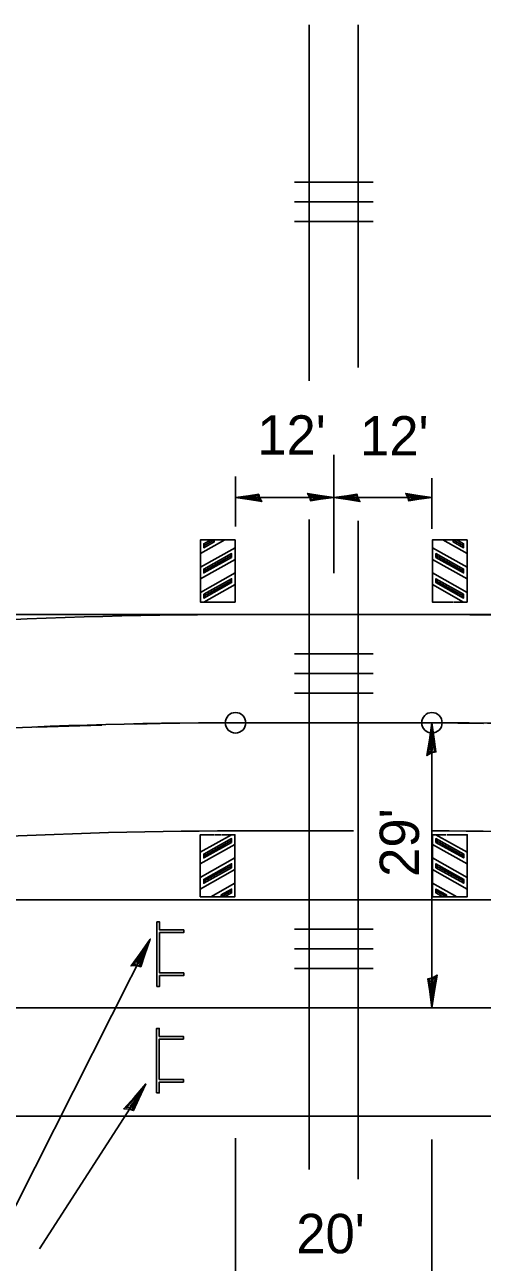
# Model space of a CAD drawing. Extents: x 2143432 to 2146738, y 2149567 to 2150649.
# Drawn here: x 2146406.2 to 2146434.1, y 2150486.6 to 2150562.1 of the extents above; entities that cross this region are included whole.
import ezdxf

# ---------------------------------------------------------------- set-up
doc = ezdxf.new("R2010")
doc.units = 0
for name, color, linetype in [('Alignment_EX_20 Centerline', 7, 'Continuous'), ('Design_EX_Roadway Dimensions', 7, 'Continuous'), ('Design_EX_Roadway Notes', 7, 'Continuous'), ('ROW_EX ROW Line', 7, 'Continuous'), ('Topo_EOP', 7, 'Continuous'), ('Topo_Railroad Active Track', 7, 'Continuous'), ('Topo_Traffic Sign', 7, 'Continuous')]:
    doc.layers.add(name, color=color, linetype=linetype)

msp = doc.modelspace()

# ---------------------------------------------------------------- linework, layer by layer
at = {"layer": 'Alignment_EX_20 Centerline'}
for points in [[(2146412.863, 2150519.402), (2146415.202, 2150519.47), (2146419.041, 2150519.495), (2146431.042, 2150519.495), (2146431.041, 2150519.495), (2146434.195, 2150519.443)], [(2146406.865, 2150519.227), (2146410.863, 2150519.344)], [(2146406.726, 2150502.095), (2146410.726, 2150502.095)], [(2146412.726, 2150502.095), (2146434.059, 2150502.095)]]:
    msp.add_lwpolyline(points, dxfattribs=at)
for centre in [(2146419.041, 2150519.495), (2146431.041, 2150519.495)]:
    msp.add_circle(centre, 0.625, dxfattribs=at)
at = {"layer": 'Design_EX_Roadway Dimensions'}
for p, q in [((2146425.041, 2150528.626), (2146425.041, 2150535.838)), ((2146419.041, 2150531.473), (2146419.041, 2150534.531)), ((2146431.041, 2150531.325), (2146431.041, 2150534.431)), ((2146425.041, 2150533.245), (2146419.041, 2150533.245)), ((2146431.041, 2150533.245), (2146425.041, 2150533.245)), ((2146431.042, 2150502.095), (2146431.042, 2150519.495)), ((2146419.041, 2150484.907), (2146419.041, 2150494.147)), ((2146431.041, 2150484.907), (2146431.041, 2150494.069))]:
    msp.add_line(p, q, dxfattribs=at)
for points in [[(2146420.51, 2150533.223), (2146420.461, 2150533.443), (2146419.84, 2150533.348), (2146419.041, 2150533.245), (2146419.894, 2150533.128), (2146420.641, 2150532.997), (2146420.51, 2150533.223), (2146420.445, 2150533.369), (2146419.578, 2150533.244), (2146420.525, 2150533.077), (2146420.385, 2150533.264), (2146419.987, 2150533.239), (2146420.37, 2150533.181)], [(2146423.572, 2150533.267), (2146423.621, 2150533.047), (2146424.242, 2150533.142), (2146425.041, 2150533.245), (2146424.188, 2150533.362), (2146423.441, 2150533.493), (2146423.572, 2150533.267), (2146423.637, 2150533.121), (2146424.504, 2150533.246), (2146423.557, 2150533.413), (2146423.697, 2150533.226), (2146424.095, 2150533.251), (2146423.712, 2150533.309)], [(2146426.51, 2150533.223), (2146426.461, 2150533.443), (2146425.84, 2150533.348), (2146425.041, 2150533.245), (2146425.894, 2150533.128), (2146426.641, 2150532.997), (2146426.51, 2150533.223), (2146426.445, 2150533.369), (2146425.578, 2150533.244), (2146426.525, 2150533.077), (2146426.385, 2150533.264), (2146425.987, 2150533.239), (2146426.37, 2150533.181)], [(2146429.572, 2150533.267), (2146429.621, 2150533.047), (2146430.242, 2150533.142), (2146431.041, 2150533.245), (2146430.188, 2150533.362), (2146429.441, 2150533.493), (2146429.572, 2150533.267), (2146429.637, 2150533.121), (2146430.504, 2150533.246), (2146429.557, 2150533.413), (2146429.697, 2150533.226), (2146430.095, 2150533.251), (2146429.712, 2150533.309)], [(2146431.015, 2150517.658), (2146431.289, 2150517.72), (2146431.171, 2150518.496), (2146431.042, 2150519.495), (2146430.895, 2150518.429), (2146430.731, 2150517.495), (2146431.015, 2150517.658), (2146431.196, 2150517.74), (2146431.04, 2150518.824), (2146430.832, 2150517.639), (2146431.065, 2150517.814), (2146431.034, 2150518.312), (2146430.961, 2150517.833)], [(2146431.069, 2150503.931), (2146430.795, 2150503.869), (2146430.913, 2150503.093), (2146431.042, 2150502.095), (2146431.188, 2150503.161), (2146431.352, 2150504.095), (2146431.069, 2150503.931), (2146430.887, 2150503.849), (2146431.043, 2150502.765), (2146431.251, 2150503.95), (2146431.018, 2150503.775), (2146431.05, 2150503.277), (2146431.122, 2150503.756)]]:
    msp.add_lwpolyline(points, dxfattribs=at)
at = {"layer": 'Design_EX_Roadway Notes'}
for p, q in [((2146403.997, 2150486.843), (2146413.833, 2150506.298)), ((2146407.058, 2150487.385), (2146413.557, 2150497.45))]:
    msp.add_line(p, q, dxfattribs=at)
for points in [[(2146412.981, 2150504.671), (2146413.253, 2150504.603), (2146413.498, 2150505.349), (2146413.833, 2150506.298), (2146413.222, 2150505.413), (2146412.654, 2150504.653), (2146412.981, 2150504.671), (2146413.18, 2150504.663), (2146413.529, 2150505.7), (2146412.809, 2150504.737), (2146413.096, 2150504.788), (2146413.293, 2150505.246), (2146413.012, 2150504.852)], [(2146412.538, 2150495.922), (2146412.802, 2150495.825), (2146413.124, 2150496.541), (2146413.557, 2150497.45), (2146412.856, 2150496.634), (2146412.211, 2150495.939), (2146412.538, 2150495.922), (2146412.735, 2150495.893), (2146413.192, 2150496.887), (2146412.375, 2150496.005), (2146412.665, 2150496.026), (2146412.909, 2150496.461), (2146412.588, 2150496.098)]]:
    msp.add_lwpolyline(points, dxfattribs=at)
at = {"layer": 'ROW_EX ROW Line'}
for points in [[(2146400.719, 2150526.095), (2146415.781, 2150526.095)], [(2146417.781, 2150526.095), (2146432.842, 2150526.095)]]:
    msp.add_lwpolyline(points, dxfattribs=at)
at = {"layer": 'Topo_EOP'}
for p, q in [((2146419.041, 2150526.095), (2146431.042, 2150526.095)), ((2146419.041, 2150512.895), (2146426.257, 2150512.895)), ((2146213.046, 2150508.695), (2146496.861, 2150508.695)), ((2146213.046, 2150495.495), (2146633.046, 2150495.495))]:
    msp.add_line(p, q, dxfattribs=at)
for centre, radius, start, end in [((2146419.041, 2150219.495), 306.6, 90, 103.83222), ((2146431.041, 2150219.495), 306.6, 76.16778, 90), ((2146419.041, 2150219.495), 293.4, 90, 103.83222), ((2146431.041, 2150219.495), 293.4, 76.94518, 90)]:
    msp.add_arc(centre, radius, start, end, dxfattribs=at)
at = {"layer": 'Topo_Railroad Active Track'}
for p, q in [((2146423.541, 2150540.372), (2146423.541, 2150562.095)), ((2146426.541, 2150541.177), (2146426.541, 2150562.095)), ((2146422.641, 2150552.495), (2146427.441, 2150552.495)), ((2146422.641, 2150551.295), (2146427.441, 2150551.295)), ((2146422.641, 2150550.095), (2146427.441, 2150550.095)), ((2146423.541, 2150492.225), (2146423.541, 2150531.899)), ((2146426.541, 2150491.639), (2146426.541, 2150531.814)), ((2146422.641, 2150523.695), (2146427.441, 2150523.695)), ((2146422.641, 2150522.495), (2146427.441, 2150522.495)), ((2146422.641, 2150521.295), (2146427.441, 2150521.295)), ((2146422.641, 2150506.895), (2146427.441, 2150506.895)), ((2146422.641, 2150505.695), (2146427.441, 2150505.695)), ((2146422.641, 2150504.495), (2146427.441, 2150504.495))]:
    msp.add_line(p, q, dxfattribs=at)
at = {"layer": 'Topo_Traffic Sign'}
for p, q in [((2146213.046, 2150526.095), (2146633.046, 2150526.095)), ((2146419.041, 2150519.495), (2146431.042, 2150519.495)), ((2146223.393, 2150502.095), (2146626.689, 2150502.095))]:
    msp.add_line(p, q, dxfattribs=at)
for points in [[(2146416.891, 2150530.653), (2146419.014, 2150530.653), (2146419.014, 2150526.862), (2146418.176, 2150526.862)], [(2146417.732, 2150526.862), (2146416.891, 2150526.862), (2146416.891, 2150530.653), (2146418.377, 2150530.653), (2146416.891, 2150529.825), (2146416.891, 2150528.995), (2146419.014, 2150530.18), (2146419.014, 2150529.468), (2146416.891, 2150528.284), (2146416.891, 2150527.455), (2146419.014, 2150528.64), (2146419.014, 2150527.929), (2146417.103, 2150526.862), (2146417.732, 2150526.862)], [(2146417.103, 2150530.416), (2146417.103, 2150530.18), (2146417.74, 2150530.536), (2146417.74, 2150530.653), (2146417.103, 2150530.297), (2146417.103, 2150530.416), (2146417.528, 2150530.653)], [(2146433.191, 2150530.653), (2146431.068, 2150530.653), (2146431.068, 2150526.862), (2146431.906, 2150526.862)], [(2146432.35, 2150526.862), (2146433.191, 2150526.862), (2146433.191, 2150530.653), (2146431.705, 2150530.653), (2146433.191, 2150529.825), (2146433.191, 2150528.995), (2146431.068, 2150530.18), (2146431.068, 2150529.468), (2146433.191, 2150528.284), (2146433.191, 2150527.455), (2146431.068, 2150528.64), (2146431.068, 2150527.929), (2146432.979, 2150526.862), (2146432.35, 2150526.862)], [(2146432.979, 2150530.416), (2146432.979, 2150530.18), (2146432.342, 2150530.536), (2146432.342, 2150530.653), (2146432.979, 2150530.297), (2146432.979, 2150530.416), (2146432.554, 2150530.653)], [(2146418.801, 2150529.825), (2146417.103, 2150528.875), (2146417.103, 2150528.64), (2146418.801, 2150529.587), (2146418.801, 2150529.825), (2146418.801, 2150529.705), (2146417.103, 2150528.757)], [(2146431.281, 2150529.825), (2146432.979, 2150528.875), (2146432.979, 2150528.64), (2146431.281, 2150529.587), (2146431.281, 2150529.825), (2146431.281, 2150529.705), (2146432.979, 2150528.757)], [(2146417.103, 2150527.336), (2146417.103, 2150527.1), (2146418.801, 2150528.047), (2146418.801, 2150528.284), (2146417.103, 2150527.336), (2146417.103, 2150527.219), (2146418.801, 2150528.165)], [(2146432.979, 2150527.336), (2146432.979, 2150527.1), (2146431.281, 2150528.047), (2146431.281, 2150528.284), (2146432.979, 2150527.336), (2146432.979, 2150527.219), (2146431.281, 2150528.165)], [(2146418.155, 2150526.862), (2146417.759, 2150526.862)], [(2146431.927, 2150526.862), (2146432.323, 2150526.862)], [(2146419.008, 2150508.873), (2146416.884, 2150508.873), (2146416.884, 2150512.664), (2146417.721, 2150512.664)], [(2146418.182, 2150512.664), (2146419.008, 2150512.664), (2146419.008, 2150508.873), (2146417.522, 2150508.873), (2146419.008, 2150509.702), (2146419.008, 2150510.531), (2146416.884, 2150509.347), (2146416.884, 2150510.058), (2146419.008, 2150511.243), (2146419.008, 2150512.072), (2146416.884, 2150510.886), (2146416.884, 2150511.597), (2146418.796, 2150512.664), (2146418.182, 2150512.664)], [(2146417.748, 2150512.664), (2146418.14, 2150512.664)], [(2146431.074, 2150508.873), (2146433.198, 2150508.873), (2146433.198, 2150512.664), (2146432.361, 2150512.664)], [(2146431.9, 2150512.664), (2146431.074, 2150512.664), (2146431.074, 2150508.873), (2146432.56, 2150508.873), (2146431.074, 2150509.702), (2146431.074, 2150510.531), (2146433.198, 2150509.347), (2146433.198, 2150510.058), (2146431.074, 2150511.243), (2146431.074, 2150512.072), (2146433.198, 2150510.886), (2146433.198, 2150511.597), (2146431.286, 2150512.664), (2146431.9, 2150512.664)], [(2146432.334, 2150512.664), (2146431.942, 2150512.664)], [(2146418.796, 2150512.19), (2146418.796, 2150512.427), (2146417.097, 2150511.479), (2146417.097, 2150511.243), (2146418.796, 2150512.19), (2146418.796, 2150512.307), (2146417.097, 2150511.361)], [(2146431.286, 2150512.19), (2146431.286, 2150512.427), (2146432.985, 2150511.479), (2146432.985, 2150511.243), (2146431.286, 2150512.19), (2146431.286, 2150512.307), (2146432.985, 2150511.361)], [(2146417.097, 2150509.702), (2146418.796, 2150510.651), (2146418.796, 2150510.886), (2146417.097, 2150509.939), (2146417.097, 2150509.702), (2146417.097, 2150509.822), (2146418.796, 2150510.769)], [(2146432.985, 2150509.702), (2146431.286, 2150510.651), (2146431.286, 2150510.886), (2146432.985, 2150509.939), (2146432.985, 2150509.702), (2146432.985, 2150509.822), (2146431.286, 2150510.769)], [(2146418.796, 2150509.11), (2146418.796, 2150509.347), (2146418.159, 2150508.991), (2146418.159, 2150508.873), (2146418.796, 2150509.229), (2146418.796, 2150509.11), (2146418.37, 2150508.873)], [(2146431.286, 2150509.11), (2146431.286, 2150509.347), (2146431.923, 2150508.991), (2146431.923, 2150508.873), (2146431.286, 2150509.229), (2146431.286, 2150509.11), (2146431.712, 2150508.873)], [(2146414.237, 2150503.405), (2146414.237, 2150507.341), (2146414.401, 2150507.341), (2146414.401, 2150506.849), (2146415.877, 2150506.849), (2146415.877, 2150506.685), (2146414.401, 2150506.685), (2146414.401, 2150504.225), (2146415.877, 2150504.225), (2146415.877, 2150504.061), (2146414.401, 2150504.061), (2146414.401, 2150503.405), (2146414.237, 2150503.405)], [(2146414.219, 2150496.909), (2146414.219, 2150500.845), (2146414.383, 2150500.845), (2146414.383, 2150500.353), (2146415.859, 2150500.353), (2146415.859, 2150500.189), (2146414.383, 2150500.189), (2146414.383, 2150497.729), (2146415.859, 2150497.729), (2146415.859, 2150497.565), (2146414.383, 2150497.565), (2146414.383, 2150496.909), (2146414.219, 2150496.909)]]:
    msp.add_lwpolyline(points, dxfattribs=at)
for centre, start, end in [((2146419.041, 2150219.495), 90, 103.83222), ((2146431.041, 2150219.495), 76.16778, 90)]:
    msp.add_arc(centre, 300, start, end, dxfattribs=at)

# ---------------------------------------------------------------- texts
at = {"layer": 'Design_EX_Roadway Dimensions'}
for s, height, p in [("12'", 2.4, (2146420.374, 2150535.858)), ("12'", 2.4, (2146426.653, 2150535.808)), ("20'", 2.4056, (2146422.749, 2150487.119))]:
    msp.add_text(s, height=height, dxfattribs=at).set_placement(p)
msp.add_text("29'", height=2.4, rotation=90, dxfattribs=at).set_placement((2146430.249, 2150510.091))

doc.saveas('drawing.dxf')
